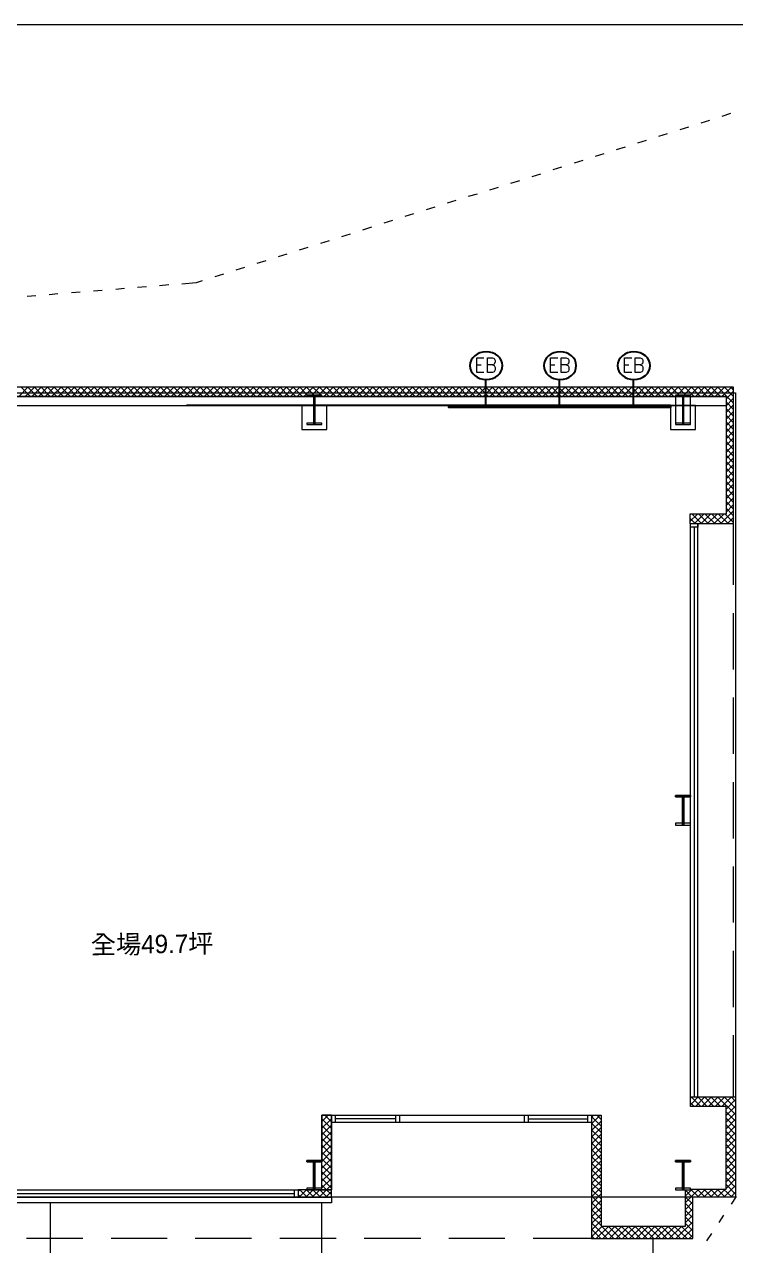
# Model space of a CAD drawing. Header units: millimetres. Extents: x 207 to 4295, y 182 to 3002.
# Drawn here: x 1839 to 2802, y 1349 to 3002 of the extents above; entities that cross this region are included whole.
import ezdxf

# ---------------------------------------------------------------- set-up
doc = ezdxf.new("R2010")
doc.units = ezdxf.units.MM
for name, color, linetype in [('PDF_0', 7, 'Continuous'), ('PDF_33.FF區', 7, 'Continuous'), ('PDF_文字', 7, 'Continuous')]:
    doc.layers.add(name, color=color, linetype=linetype)
doc.styles.add('PDF PMingLiU', font='')
doc.styles.get('PDF PMingLiU').set_extended_font_data('PMingLiU')

msp = doc.modelspace()

# ---------------------------------------------------------------- linework, layer by layer
at = {"layer": 'PDF_0', "lineweight": 20}
for points in [[(207.4, 3001.8), (4295.2, 3001.8), (4295.2, 181.6), (207.4, 181.6)], [(1200.4, 2503.2), (2801.4, 2503.2), (2801.4, 1413.9), (1200.4, 1413.9)], [(2221.5, 2498.2), (2241.5, 2498.2), (2241.5, 2500), (2221.5, 2500)], [(2720.5, 2498.2), (2740.5, 2498.2), (2740.5, 2500), (2720.5, 2500)], [(2720.5, 2460.1), (2740.5, 2460.1), (2740.5, 2500), (2720.5, 2500)], [(2214.7, 2453.3), (2248.3, 2453.3), (2248.3, 2486), (2214.7, 2486)], [(2713.7, 2453.3), (2747.3, 2453.3), (2747.3, 2486), (2713.7, 2486)], [(2241.5, 2461.9), (2221.5, 2461.9), (2221.5, 2460.1), (2241.5, 2460.1)], [(2740.5, 2461.9), (2720.5, 2461.9), (2720.5, 2460.1), (2740.5, 2460.1)], [(2750.5, 2326.1), (2750.5, 2321.1), (2740.5, 2321.1), (2740.5, 2326.1)], [(2720.5, 1956.1), (2740.5, 1956.1), (2740.5, 1957.9), (2720.5, 1957.9)], [(2720.5, 1956.1), (2722.4, 1956.1), (2720.5, 1956.1), (2720.5, 1957.9), (2740.5, 1957.9), (2740.5, 1956.1)], [(2729.6, 1917.9), (2729.6, 1957.9)], [(2731.4, 1917.9), (2731.4, 1957.9)], [(2740.5, 1920.2), (2720.5, 1920.2), (2720.5, 1917.9), (2740.5, 1917.9)], [(2740.5, 1920.2), (2720.5, 1920.2), (2720.5, 1917.9), (2740.5, 1917.9)], [(2241.5, 1525.2), (2254.7, 1525.2), (2254.7, 1423.9), (2241.5, 1423.9)], [(2254.7, 1525.2), (2259.7, 1525.2), (2259.7, 1515.2), (2254.7, 1515.2)], [(2341.9, 1525.2), (2346.9, 1525.2), (2346.9, 1515.2), (2341.9, 1515.2)], [(2515.8, 1525.2), (2520.8, 1525.2), (2520.8, 1515.2), (2515.8, 1515.2)], [(2601.6, 1525.2), (2606.6, 1525.2), (2606.6, 1515.2), (2601.6, 1515.2)], [(2221.5, 1462.1), (2241.5, 1462.1), (2241.5, 1463.9), (2221.5, 1463.9)], [(2221.5, 1462.1), (2223.4, 1462.1), (2221.5, 1462.1), (2221.5, 1463.9), (2241.5, 1463.9), (2241.5, 1462.1)], [(2230.6, 1423.9), (2230.6, 1463.9)], [(2232.4, 1423.9), (2232.4, 1463.9)], [(2720.5, 1462.1), (2740.5, 1462.1), (2740.5, 1463.9), (2720.5, 1463.9)], [(2720.5, 1462.1), (2722.4, 1462.1), (2720.5, 1462.1), (2720.5, 1463.9), (2740.5, 1463.9), (2740.5, 1462.1)], [(2729.6, 1423.9), (2729.6, 1463.9)], [(2731.4, 1423.9), (2731.4, 1463.9)], [(2204.7, 1423.9), (2209.7, 1423.9), (2209.7, 1413.9), (2204.7, 1413.9)], [(2209.7, 1413.9), (2254.7, 1413.9), (2254.7, 1423.9), (2209.7, 1423.9)], [(2241.5, 1426.2), (2221.5, 1426.2), (2221.5, 1423.9), (2241.5, 1423.9)], [(2241.5, 1426.2), (2221.5, 1426.2), (2221.5, 1423.9), (2241.5, 1423.9)], [(2740.5, 1426.2), (2720.5, 1426.2), (2720.5, 1423.9), (2740.5, 1423.9)], [(2740.5, 1426.2), (2720.5, 1426.2), (2720.5, 1423.9), (2740.5, 1423.9)]]:
    msp.add_lwpolyline(points, close=True, dxfattribs=at)
for points in [[(2794.6, 2881), (2783.2, 2877.3)], [(2737.8, 2862.8), (2726, 2859.2)], [(2766.4, 2871.9), (2754.6, 2868.3)], [(2680.6, 2844.7), (2668.8, 2841)], [(2709.2, 2853.7), (2697.4, 2850.1)], [(2652, 2835.6), (2640.2, 2831.9)], [(2594.8, 2817.4), (2583, 2813.8)], [(2623.4, 2826.5), (2611.6, 2822.9)], [(2537.6, 2799.2), (2525.8, 2795.6)], [(2566.2, 2808.3), (2554.4, 2804.7)], [(2480.4, 2781.1), (2468.5, 2777.5)], [(2509, 2790.2), (2497.2, 2786.5)], [(2423.1, 2763.4), (2411.3, 2759.7)], [(2451.7, 2772), (2439.9, 2768.8)], [(2365.9, 2745.2), (2354.1, 2741.6)], [(2394.5, 2754.3), (2382.7, 2750.7)], [(2337.3, 2736.1), (2325.5, 2732.5)], [(2280.1, 2718), (2268.3, 2714.3)], [(2308.7, 2727.1), (2296.9, 2723.4)], [(2222.9, 2699.8), (2211.1, 2696.2)], [(2251.5, 2708.9), (2239.7, 2705.3)], [(2165.7, 2681.6), (2153.9, 2678)], [(2194.3, 2690.7), (2182.5, 2687.1)], [(2108.5, 2663.5), (2096.7, 2659.9)], [(2137.1, 2672.6), (2125.3, 2668.9)], [(2004.5, 2646.7), (1992.2, 2645.8)], [(2034.5, 2649), (2022.2, 2648)], [(2079.9, 2654.4), (2071.7, 2652.1), (2052.2, 2650.3)], [(1854.7, 2634.4), (1842.9, 2633.5)], [(1884.6, 2637.2), (1872.8, 2635.8)], [(1914.6, 2639.4), (1902.8, 2638.5)], [(1944.6, 2641.7), (1932.8, 2640.8)], [(1974.5, 2644.4), (1962.7, 2643.1)], [(1345.2, 2498.2), (1345.2, 2614.9), (1167.7, 2614.9), (1167.7, 2503.2), (1238.1, 2503.2), (1238.1, 2474.1), (1272.1, 2474.1), (1272.1, 2460.1), (1210.4, 2460.1), (1210.4, 1957.9), (1210.4, 1423.9), (2204.7, 1423.9)], [(1200.4, 2503.2), (1200.4, 1957.9), (1200.4, 1413.9), (2254.7, 1413.9), (2254.7, 1406.2), (1200.4, 1406.2), (1200.4, 1413.9)], [(1345.2, 2510.9), (2798.6, 2510.9), (2798.6, 2326.1), (2798.6, 2243)], [(1372.5, 2353.4), (1358.8, 2340.2), (1345.2, 2353.4), (1345.2, 2426.5), (1345.2, 2498.2), (2788.7, 2498.2), (1476.4, 2498.2), (1476.4, 2340.2), (1345.2, 2340.2), (1345.2, 2353.4), (1476.4, 2353.4)], [(1831.5, 2498.2), (1844.2, 2510.9)], [(1847.4, 2498.2), (1834.2, 2510.9)], [(1840.1, 2498.2), (1853.3, 2510.9)], [(1856.5, 2498.2), (1843.3, 2510.9)], [(1849.2, 2498.2), (1862.4, 2510.9)], [(1865.1, 2498.2), (1852.4, 2510.9)], [(1858.3, 2498.2), (1871, 2510.9)], [(1874.2, 2498.2), (1861.5, 2510.9)], [(1867.4, 2498.2), (1880.1, 2510.9)], [(1883.3, 2498.2), (1870.1, 2510.9)], [(1876, 2498.2), (1889.2, 2510.9)], [(1892.3, 2498.2), (1879.2, 2510.9)], [(1885.1, 2498.2), (1898.3, 2510.9)], [(1901.4, 2498.2), (1888.3, 2510.9)], [(1894.2, 2498.2), (1907.3, 2510.9)], [(1910.1, 2498.2), (1897.3, 2510.9)], [(1903.2, 2498.2), (1916, 2510.9)], [(1919.1, 2498.2), (1906, 2510.9)], [(1912.3, 2498.2), (1925, 2510.9)], [(1928.2, 2498.2), (1915.1, 2510.9)], [(1921, 2498.2), (1934.1, 2510.9)], [(1937.3, 2498.2), (1924.1, 2510.9)], [(1930, 2498.2), (1943.2, 2510.9)], [(1945.9, 2498.2), (1933.2, 2510.9)], [(1939.1, 2498.2), (1951.8, 2510.9)], [(1955, 2498.2), (1942.3, 2510.9)], [(1948.2, 2498.2), (1960.9, 2510.9)], [(1964.1, 2498.2), (1950.9, 2510.9)], [(1956.8, 2498.2), (1970, 2510.9)], [(1973.2, 2498.2), (1960, 2510.9)], [(1965.9, 2498.2), (1979.1, 2510.9)], [(1982.3, 2498.2), (1969.1, 2510.9)], [(1975, 2498.2), (1988.2, 2510.9)], [(1990.9, 2498.2), (1978.2, 2510.9)], [(1984.1, 2498.2), (1996.8, 2510.9)], [(2000, 2498.2), (1986.8, 2510.9)], [(1993.1, 2498.2), (2005.9, 2510.9)], [(2009, 2498.2), (1995.9, 2510.9)], [(2001.8, 2498.2), (2014.9, 2510.9)], [(2018.1, 2498.2), (2005, 2510.9)], [(2010.9, 2498.2), (2024, 2510.9)], [(2026.7, 2498.2), (2014, 2510.9)], [(2019.9, 2498.2), (2032.7, 2510.9)], [(2035.8, 2498.2), (2023.1, 2510.9)], [(2029, 2498.2), (2041.7, 2510.9)], [(2044.9, 2498.2), (2031.7, 2510.9)], [(2037.6, 2498.2), (2050.8, 2510.9)], [(2054, 2498.2), (2040.8, 2510.9)], [(2046.7, 2498.2), (2059.9, 2510.9)], [(2063.1, 2498.2), (2049.9, 2510.9)], [(2055.8, 2498.2), (2069, 2510.9)], [(2071.7, 2498.2), (2059, 2510.9)], [(2064.9, 2498.2), (2077.6, 2510.9)], [(2080.8, 2498.2), (2067.6, 2510.9)], [(2074, 2498.2), (2086.7, 2510.9)], [(2089.9, 2498.2), (2076.7, 2510.9)], [(2082.6, 2498.2), (2095.8, 2510.9)], [(2098.9, 2498.2), (2085.8, 2510.9)], [(2091.7, 2498.2), (2104.8, 2510.9)], [(2107.6, 2498.2), (2094.9, 2510.9)], [(2100.8, 2498.2), (2113.5, 2510.9)], [(2116.7, 2498.2), (2103.9, 2510.9)], [(2109.8, 2498.2), (2122.6, 2510.9)], [(2125.7, 2498.2), (2112.6, 2510.9)], [(2118.5, 2498.2), (2131.6, 2510.9)], [(2134.8, 2498.2), (2121.6, 2510.9)], [(2127.5, 2498.2), (2140.7, 2510.9)], [(2143.9, 2498.2), (2130.7, 2510.9)], [(2136.6, 2498.2), (2149.8, 2510.9)], [(2152.5, 2498.2), (2139.8, 2510.9)], [(2145.7, 2498.2), (2158.4, 2510.9)], [(2161.6, 2498.2), (2148.4, 2510.9)], [(2154.8, 2498.2), (2167.5, 2510.9)], [(2170.7, 2498.2), (2157.5, 2510.9)], [(2163.4, 2498.2), (2176.6, 2510.9)], [(2179.8, 2498.2), (2166.6, 2510.9)], [(2172.5, 2498.2), (2185.7, 2510.9)], [(2188.4, 2498.2), (2175.7, 2510.9)], [(2181.6, 2498.2), (2194.3, 2510.9)], [(2197.5, 2498.2), (2184.8, 2510.9)], [(2190.7, 2498.2), (2203.4, 2510.9)], [(2206.6, 2498.2), (2193.4, 2510.9)], [(2199.3, 2498.2), (2212.5, 2510.9)], [(2215.6, 2498.2), (2202.5, 2510.9)], [(2208.4, 2498.2), (2221.5, 2510.9)], [(2222.4, 2500), (2211.5, 2510.9)], [(2217.5, 2498.2), (2230.6, 2510.9)], [(2231.5, 2500), (2220.6, 2510.9)], [(2223.4, 2498.2), (2221.5, 2498.2)], [(2228.3, 2500), (2239.2, 2510.9)], [(2240.6, 2500), (2229.3, 2510.9)], [(2230.6, 2500), (2230.6, 2460.1)], [(2232.4, 2500), (2232.4, 2460.1)], [(2237.4, 2500), (2248.3, 2510.9)], [(2251.5, 2498.2), (2238.3, 2510.9)], [(2242.4, 2498.2), (2241.5, 2499.1)], [(2244.2, 2498.2), (2257.4, 2510.9)], [(2260.6, 2498.2), (2247.4, 2510.9)], [(2253.3, 2498.2), (2266.5, 2510.9)], [(2269.2, 2498.2), (2256.5, 2510.9)], [(2262.4, 2498.2), (2275.1, 2510.9)], [(2278.3, 2498.2), (2265.6, 2510.9)], [(2271.5, 2498.2), (2284.2, 2510.9)], [(2287.4, 2498.2), (2274.2, 2510.9)], [(2280.1, 2498.2), (2293.3, 2510.9)], [(2296.5, 2498.2), (2283.3, 2510.9)], [(2289.2, 2498.2), (2302.4, 2510.9)], [(2305.5, 2498.2), (2292.4, 2510.9)], [(2298.3, 2498.2), (2311.4, 2510.9)], [(2314.2, 2498.2), (2301.5, 2510.9)], [(2307.4, 2498.2), (2320.1, 2510.9)], [(2323.2, 2498.2), (2310.1, 2510.9)], [(2316.4, 2498.2), (2329.1, 2510.9)], [(2332.3, 2498.2), (2319.2, 2510.9)], [(2325.1, 2498.2), (2338.2, 2510.9)], [(2341.4, 2498.2), (2328.2, 2510.9)], [(2334.1, 2498.2), (2347.3, 2510.9)], [(2350, 2498.2), (2337.3, 2510.9)], [(2343.2, 2498.2), (2355.9, 2510.9)], [(2359.1, 2498.2), (2346.4, 2510.9)], [(2352.3, 2498.2), (2365, 2510.9)], [(2368.2, 2498.2), (2355, 2510.9)], [(2360.9, 2498.2), (2374.1, 2510.9)], [(2377.3, 2498.2), (2364.1, 2510.9)], [(2370, 2498.2), (2383.2, 2510.9)], [(2386.4, 2498.2), (2373.2, 2510.9)], [(2379.1, 2498.2), (2392.3, 2510.9)], [(2395, 2498.2), (2382.3, 2510.9)], [(2388.2, 2498.2), (2400.9, 2510.9)], [(2404.1, 2498.2), (2390.9, 2510.9)], [(2397.3, 2498.2), (2410, 2510.9)], [(2413.1, 2498.2), (2400, 2510.9)], [(2405.9, 2498.2), (2419.1, 2510.9)], [(2422.2, 2498.2), (2409.1, 2510.9)], [(2415, 2498.2), (2428.1, 2510.9)], [(2430.9, 2498.2), (2418.1, 2510.9)], [(2424, 2498.2), (2436.8, 2510.9)], [(2439.9, 2498.2), (2427.2, 2510.9)], [(2433.1, 2498.2), (2445.8, 2510.9)], [(2449, 2498.2), (2435.9, 2510.9)], [(2441.8, 2498.2), (2454.9, 2510.9)], [(2458.1, 2498.2), (2444.9, 2510.9)], [(2450.8, 2498.2), (2464, 2510.9)], [(2467.2, 2498.2), (2454, 2510.9)], [(2459.9, 2498.2), (2473.1, 2510.9)], [(2475.8, 2498.2), (2463.1, 2510.9)], [(2469, 2498.2), (2481.7, 2510.9)], [(2484.9, 2498.2), (2471.7, 2510.9)], [(2478.1, 2498.2), (2490.8, 2510.9)], [(2494, 2498.2), (2480.8, 2510.9)], [(2486.7, 2498.2), (2499.9, 2510.9)], [(2503.1, 2498.2), (2489.9, 2510.9)], [(2495.8, 2498.2), (2509, 2510.9)], [(2511.7, 2498.2), (2499, 2510.9)], [(2504.9, 2498.2), (2517.6, 2510.9)], [(2520.8, 2498.2), (2508, 2510.9)], [(2514, 2498.2), (2526.7, 2510.9)], [(2529.8, 2498.2), (2516.7, 2510.9)], [(2522.6, 2498.2), (2535.7, 2510.9)], [(2538.9, 2498.2), (2525.8, 2510.9)], [(2531.7, 2498.2), (2544.8, 2510.9)], [(2548, 2498.2), (2534.8, 2510.9)], [(2540.7, 2498.2), (2553.9, 2510.9)], [(2556.6, 2498.2), (2543.9, 2510.9)], [(2549.8, 2498.2), (2562.5, 2510.9)], [(2565.7, 2498.2), (2552.5, 2510.9)], [(2558.9, 2498.2), (2571.6, 2510.9)], [(2574.8, 2498.2), (2561.6, 2510.9)], [(2567.5, 2498.2), (2580.7, 2510.9)], [(2583.9, 2498.2), (2570.7, 2510.9)], [(2576.6, 2498.2), (2589.8, 2510.9)], [(2592.5, 2498.2), (2579.8, 2510.9)], [(2585.7, 2498.2), (2598.4, 2510.9)], [(2601.6, 2498.2), (2588.9, 2510.9)], [(2594.8, 2498.2), (2607.5, 2510.9)], [(2610.7, 2498.2), (2597.5, 2510.9)], [(2603.4, 2498.2), (2616.6, 2510.9)], [(2619.7, 2498.2), (2606.6, 2510.9)], [(2612.5, 2498.2), (2625.6, 2510.9)], [(2628.8, 2498.2), (2615.7, 2510.9)], [(2621.6, 2498.2), (2634.7, 2510.9)], [(2637.5, 2498.2), (2624.7, 2510.9)], [(2630.6, 2498.2), (2643.4, 2510.9)], [(2646.5, 2498.2), (2633.4, 2510.9)], [(2639.7, 2498.2), (2652.4, 2510.9)], [(2655.6, 2498.2), (2642.4, 2510.9)], [(2648.4, 2498.2), (2661.5, 2510.9)], [(2664.7, 2498.2), (2651.5, 2510.9)], [(2657.4, 2498.2), (2670.6, 2510.9)], [(2673.3, 2498.2), (2660.6, 2510.9)], [(2666.5, 2498.2), (2679.2, 2510.9)], [(2682.4, 2498.2), (2669.7, 2510.9)], [(2675.6, 2498.2), (2688.3, 2510.9)], [(2691.5, 2498.2), (2678.3, 2510.9)], [(2684.2, 2498.2), (2697.4, 2510.9)], [(2700.6, 2498.2), (2687.4, 2510.9)], [(2693.3, 2498.2), (2706.5, 2510.9)], [(2709.6, 2498.2), (2696.5, 2510.9)], [(2702.4, 2498.2), (2715.6, 2510.9)], [(2718.3, 2498.2), (2705.6, 2510.9)], [(2711.5, 2498.2), (2724.2, 2510.9)], [(2725.5, 2500), (2714.2, 2510.9)], [(2720.5, 2498.2), (2720.5, 2498.2)], [(2722.4, 2498.2), (2720.5, 2498.2)], [(2722.4, 2500), (2733.3, 2510.9)], [(2734.2, 2500), (2723.3, 2510.9)], [(2729.6, 2500), (2729.6, 2460.1)], [(2731.4, 2460.1), (2731.4, 2500), (2742.3, 2510.9)], [(2745.5, 2498.2), (2732.4, 2510.9)], [(2740.5, 2498.2), (2788.7, 2498.2), (2788.7, 2338.8), (2739.6, 2338.8), (2739.6, 2326.1), (2798.6, 2326.1)], [(2740.1, 2500), (2751.4, 2510.9)], [(2754.1, 2498.2), (2741.4, 2510.9)], [(2747.3, 2498.2), (2760, 2510.9)], [(2763.2, 2498.2), (2750.5, 2510.9)], [(2756.4, 2498.2), (2769.1, 2510.9)], [(2772.3, 2498.2), (2759.1, 2510.9)], [(2765, 2498.2), (2778.2, 2510.9)], [(2781.4, 2498.2), (2768.2, 2510.9)], [(2774.1, 2498.2), (2787.3, 2510.9)], [(2798.6, 2489.6), (2777.3, 2510.9)], [(2783.2, 2498.2), (2796.4, 2510.9)], [(2798.6, 2498.7), (2786.4, 2510.9)], [(2788.7, 2494.6), (2798.6, 2504.6)], [(2798.6, 2507.7), (2795, 2510.9)], [(1476.4, 2486), (2788.7, 2486)], [(2788.7, 2485.5), (2798.6, 2495.5)], [(2798.6, 2481), (2788.7, 2490.9)], [(2788.7, 2476.4), (2798.6, 2486.4)], [(2798.6, 2471.9), (2788.7, 2481.9)], [(2788.7, 2467.3), (2798.6, 2477.3)], [(2798.6, 2462.8), (2788.7, 2472.8)], [(2788.7, 2458.3), (2798.6, 2468.2)], [(2798.6, 2453.7), (2788.7, 2463.7)], [(2788.7, 2449.6), (2798.6, 2459.6)], [(2798.6, 2445.1), (2788.7, 2455.1)], [(2788.7, 2440.5), (2798.6, 2450.5)], [(2798.6, 2436), (2788.7, 2446)], [(2788.7, 2431.5), (2798.6, 2441.5)], [(2798.6, 2426.9), (2788.7, 2436.9)], [(2788.7, 2422.4), (2798.6, 2432.4)], [(2798.6, 2417.8), (2788.7, 2427.8)], [(2788.7, 2413.8), (2798.6, 2423.7)], [(2798.6, 2408.8), (2788.7, 2418.7)], [(2788.7, 2404.7), (2798.6, 2414.7)], [(2798.6, 2400.1), (2788.7, 2410.1)], [(2788.7, 2395.6), (2798.6, 2405.6)], [(2798.6, 2391.1), (2788.7, 2401)], [(2788.7, 2386.5), (2798.6, 2396.5)], [(2798.6, 2382), (2788.7, 2392)], [(2788.7, 2377.4), (2798.6, 2387.4)], [(2798.6, 2372.9), (2788.7, 2382.9)], [(2788.7, 2368.8), (2798.6, 2378.8)], [(2798.6, 2364.3), (2788.7, 2374.3)], [(2788.7, 2359.7), (2798.6, 2369.7)], [(2798.6, 2355.2), (2788.7, 2365.2)], [(2788.7, 2350.6), (2798.6, 2360.6)], [(2798.6, 2346.1), (2788.7, 2356.1)], [(2788.7, 2341.6), (2798.6, 2351.5)], [(2739.6, 2337.5), (2741, 2338.8)], [(2739.6, 2328.8), (2750.1, 2338.8)], [(2746.9, 2326.1), (2739.6, 2333.4)], [(2755.5, 2326.1), (2742.8, 2338.8)], [(2746, 2326.1), (2758.7, 2338.8)], [(2764.6, 2326.1), (2751.9, 2338.8)], [(2755.1, 2326.1), (2767.8, 2338.8)], [(2773.7, 2326.1), (2760.5, 2338.8)], [(2763.7, 2326.1), (2776.8, 2338.8)], [(2782.8, 2326.1), (2769.6, 2338.8)], [(2772.8, 2326.1), (2785.9, 2338.8)], [(2791.8, 2326.1), (2778.7, 2338.8)], [(2781.8, 2326.1), (2798.6, 2342.9)], [(2798.6, 2327.9), (2787.7, 2338.8)], [(2798.6, 2337), (2788.7, 2347)], [(2790.9, 2326.1), (2798.6, 2333.8)], [(2751.9, 1413.9), (2740.5, 1424.8), (2788.7, 1424.8), (2788.7, 1537), (2740.5, 1537), (2740.5, 2326.1)], [(2745.5, 2321.1), (2745.5, 1550.1)], [(2763.2, 1537), (2750.5, 1550.1), (2750.5, 2326.1)], [(2798.6, 2204.9), (2798.6, 2128.6)], [(2798.6, 2090.5), (2798.6, 2014.2)], [(2798.6, 1976), (2798.6, 1899.8)], [(2798.6, 1861.6), (2798.6, 1785.8)], [(2798.6, 1747.7), (2798.6, 1671.4)], [(2798.6, 1633.2), (2798.6, 1550.1)], [(2740.5, 1550.1), (2750.5, 1550.1), (2801.4, 1550.1), (2801.4, 1413.9), (2733.7, 1413.9)], [(2740.5, 1548.3), (2742.3, 1550.1)], [(2740.5, 1539.2), (2751, 1550.1)], [(2745.5, 1537), (2740.5, 1542)], [(2754.6, 1537), (2741.4, 1550.1)], [(2747.3, 1537), (2760, 1550.1)], [(2756, 1537), (2769.1, 1550.1)], [(2772.3, 1537), (2759.6, 1550.1)], [(2765, 1537), (2778.2, 1550.1)], [(2781.4, 1537), (2768.2, 1550.1)], [(2774.1, 1537), (2787.3, 1550.1)], [(2801.4, 1526.1), (2777.3, 1550.1)], [(2783.2, 1537), (2795.9, 1550.1)], [(2801.4, 1534.7), (2786.4, 1550.1)], [(2788.7, 1533.3), (2801.4, 1546.5)], [(2801.4, 1543.8), (2795.5, 1550.1)], [(2241.5, 1423.9), (2254.7, 1423.9), (2254.7, 1525.2), (2241.5, 1525.2), (2241.5, 1463.9)], [(2241.5, 1516.5), (2250.1, 1525.2)], [(2254.7, 1516.1), (2245.6, 1525.2)], [(2606.6, 1515.2), (2254.7, 1515.2), (2254.7, 1525.2), (2606.6, 1525.2), (2606.6, 1358.1), (2743.7, 1358.1), (2743.7, 1413.9)], [(2259.7, 1525.2), (2259.7, 1515.2)], [(2606.6, 1522), (2609.3, 1525.2)], [(2606.6, 1513.4), (2618.4, 1525.2)], [(2606.6, 1525.2), (2619.7, 1525.2), (2619.7, 1374.9), (2733.7, 1374.9), (2733.7, 1423.9)], [(2619.7, 1510.2), (2606.6, 1523.4)], [(2619.7, 1519.3), (2613.8, 1525.2)], [(2788.7, 1524.7), (2801.4, 1537.4)], [(2801.4, 1517), (2788.7, 1529.7)], [(2788.7, 1515.6), (2801.4, 1528.3)], [(2801.4, 1507.9), (2788.7, 1521.1)], [(2241.5, 1507.5), (2254.7, 1520.2)], [(2254.7, 1507), (2241.5, 1520.2)], [(2241.5, 1498.4), (2254.7, 1511.5)], [(2254.7, 1497.9), (2241.5, 1511.1)], [(2341.9, 1520.2), (2259.7, 1520.2)], [(2520.8, 1520.2), (2601.6, 1520.2)], [(2606.6, 1504.3), (2619.7, 1517)], [(2619.7, 1501.6), (2606.6, 1514.3)], [(2606.6, 1495.2), (2619.7, 1508.4)], [(2619.7, 1492.5), (2606.6, 1505.2)], [(2788.7, 1506.6), (2801.4, 1519.7)], [(2801.4, 1498.8), (2788.7, 1512)], [(2788.7, 1497.5), (2801.4, 1510.6)], [(2241.5, 1489.3), (2254.7, 1502.5)], [(2254.7, 1489.3), (2241.5, 1502)], [(2241.5, 1480.2), (2254.7, 1493.4)], [(2254.7, 1480.2), (2241.5, 1493.4)], [(2606.6, 1486.1), (2619.7, 1499.3)], [(2619.7, 1483.4), (2606.6, 1496.6)], [(2606.6, 1477), (2619.7, 1490.2)], [(2801.4, 1489.8), (2788.7, 1502.9)], [(2788.7, 1488.4), (2801.4, 1501.6)], [(2801.4, 1481.1), (2788.7, 1493.8)], [(2788.7, 1479.8), (2801.4, 1492.5)], [(2241.5, 1471.6), (2254.7, 1484.3)], [(2254.7, 1471.1), (2241.5, 1484.3)], [(2241.5, 1462.5), (2254.7, 1475.7)], [(2254.7, 1462.1), (2241.5, 1475.2)], [(2619.7, 1474.3), (2606.6, 1487.5)], [(2606.6, 1468.4), (2619.7, 1481.1)], [(2619.7, 1465.2), (2606.6, 1478.4)], [(2606.6, 1459.3), (2619.7, 1472)], [(2801.4, 1472), (2788.7, 1485.2)], [(2788.7, 1470.7), (2801.4, 1483.9)], [(2801.4, 1463), (2788.7, 1476.1)], [(2788.7, 1461.6), (2801.4, 1474.8)], [(2241.5, 1453.4), (2254.7, 1466.6)], [(2254.7, 1453.4), (2241.5, 1466.1)], [(2241.5, 1444.3), (2254.7, 1457.5)], [(2254.7, 1444.3), (2241.5, 1457.1)], [(2619.7, 1456.6), (2606.6, 1469.3)], [(2606.6, 1450.3), (2619.7, 1463.4)], [(2619.7, 1447.5), (2606.6, 1460.2)], [(2801.4, 1453.9), (2788.7, 1467.1)], [(2788.7, 1452.5), (2801.4, 1465.7)], [(2801.4, 1445.3), (2788.7, 1458)], [(2788.7, 1443.9), (2801.4, 1456.6)], [(2241.5, 1435.7), (2254.7, 1448.4)], [(2254.7, 1435.3), (2241.5, 1448.4)], [(2241.5, 1426.6), (2254.7, 1439.4)], [(2254.7, 1426.2), (2241.5, 1439.4)], [(2606.6, 1441.2), (2619.7, 1454.3)], [(2619.7, 1438.4), (2606.6, 1451.6)], [(2606.6, 1432.5), (2619.7, 1445.3)], [(2619.7, 1429.4), (2606.6, 1442.5)], [(2801.4, 1436.2), (2788.7, 1448.9)], [(2788.7, 1434.8), (2801.4, 1447.5)], [(2801.4, 1427.1), (2788.7, 1440.3)], [(2788.7, 1425.7), (2801.4, 1438.9)], [(2209.7, 1421.6), (2212, 1423.9), (2222, 1413.9)], [(2211.1, 1413.9), (2221.1, 1423.9), (2231.1, 1413.9)], [(2220.2, 1413.9), (2230.2, 1423.9)], [(2228.8, 1413.9), (2239.2, 1423.9)], [(2239.7, 1413.9), (2229.7, 1423.9)], [(2237.9, 1413.9), (2247.9, 1423.9), (2254.7, 1417.6)], [(2248.8, 1413.9), (2238.8, 1423.9)], [(2254.7, 1430.7), (2247.9, 1423.9), (2241.5, 1430.3)], [(2606.6, 1423.5), (2619.7, 1436.2)], [(2619.7, 1420.7), (2606.6, 1433.5)], [(2606.6, 1414.4), (2619.7, 1427.5)], [(2619.7, 1411.7), (2606.6, 1424.4)], [(2733.7, 1415.7), (2742.8, 1424.8)], [(2733.7, 1406.7), (2741, 1413.9), (2751.9, 1424.8)], [(2743.7, 1413.5), (2742.8, 1413.9), (2733.7, 1423.5)], [(2760.5, 1413.9), (2749.6, 1424.8)], [(2750.1, 1413.9), (2761, 1424.8)], [(2758.7, 1413.9), (2770, 1424.8)], [(2769.6, 1413.9), (2758.7, 1424.8)], [(2767.8, 1413.9), (2778.7, 1424.8)], [(2778.7, 1413.9), (2767.8, 1424.8)], [(2776.8, 1413.9), (2787.7, 1424.8)], [(2787.7, 1413.9), (2776.8, 1424.8)], [(2796.8, 1413.9), (2785.5, 1424.8)], [(2785.9, 1413.9), (2801.4, 1429.8)], [(2801.4, 1418), (2788.7, 1431.2)], [(1210.4, 1418.9), (2204.7, 1418.9)], [(2241.5, 1241.8), (1874.6, 1241.8), (1874.6, 1406.2)], [(2212.9, 1413.9), (2209.7, 1417.6)], [(2689.7, 1358.1), (2689.7, 1241.8), (2241.5, 1241.8), (2241.5, 1406.2)], [(2247, 1413.9), (2254.7, 1421.6)], [(2606.6, 1405.3), (2619.7, 1418.5)], [(2619.7, 1402.6), (2606.6, 1415.7)], [(2606.6, 1396.2), (2619.7, 1409.4)], [(2619.7, 1393.5), (2606.6, 1406.7)], [(2743.7, 1404.4), (2733.7, 1413.9), (2733.7, 1414.4)], [(2733.7, 1397.6), (2743.7, 1407.6)], [(2743.7, 1395.3), (2733.7, 1405.3)], [(2795, 1413.9), (2801.4, 1420.7)], [(2802.3, 1414.8), (2795.5, 1404.8)], [(2606.6, 1387.6), (2619.7, 1400.3)], [(2619.7, 1384.4), (2606.6, 1397.6)], [(2606.6, 1378.5), (2619.7, 1391.2)], [(2733.7, 1388.5), (2743.7, 1398.5)], [(2743.7, 1386.2), (2733.7, 1396.2)], [(2733.7, 1379.9), (2743.7, 1389.9)], [(2785.5, 1389.9), (2779.1, 1379.9)], [(2619.7, 1375.8), (2606.6, 1388.5)], [(2606.6, 1369.4), (2619.7, 1382.6)], [(2627.9, 1358.1), (2606.6, 1379.4)], [(2606.6, 1360.3), (2621.1, 1374.9)], [(2612.9, 1358.1), (2630.2, 1374.9)], [(2637, 1358.1), (2620.2, 1374.9)], [(2622, 1358.1), (2638.8, 1374.9)], [(2646.1, 1358.1), (2629.3, 1374.9)], [(2631.1, 1358.1), (2647.9, 1374.9)], [(2655.2, 1358.1), (2637.9, 1374.9)], [(2640.2, 1358.1), (2657, 1374.9)], [(2664.2, 1358.1), (2647, 1374.9)], [(2648.8, 1358.1), (2666.1, 1374.9)], [(2672.9, 1358.1), (2656.1, 1374.9)], [(2657.9, 1358.1), (2675.1, 1374.9)], [(2682, 1358.1), (2665.2, 1374.9)], [(2667, 1358.1), (2683.8, 1374.9)], [(2691, 1358.1), (2673.8, 1374.9)], [(2676, 1358.1), (2692.8, 1374.9)], [(2700.1, 1358.1), (2682.9, 1374.9)], [(2685.1, 1358.1), (2701.9, 1374.9)], [(2708.7, 1358.1), (2691.9, 1374.9)], [(2693.8, 1358.1), (2711, 1374.9)], [(2717.8, 1358.1), (2701, 1374.9)], [(2702.8, 1358.1), (2720.1, 1374.9)], [(2726.9, 1358.1), (2710.1, 1374.9)], [(2711.9, 1358.1), (2728.7, 1374.9)], [(2736, 1358.1), (2718.7, 1374.9)], [(2721, 1358.1), (2743.7, 1380.8)], [(2743.7, 1359.4), (2727.8, 1374.9)], [(2743.7, 1377.1), (2733.7, 1387.1)], [(2743.7, 1368.5), (2733.7, 1378.5)], [(1918.2, 1358.1), (1841.9, 1358.1)], [(2032.2, 1358.1), (1956.4, 1358.1)], [(2146.6, 1358.1), (2070.3, 1358.1)], [(2261, 1358.1), (2184.8, 1358.1)], [(2375.5, 1358.1), (2299.2, 1358.1)], [(2489.4, 1358.1), (2413.6, 1358.1)], [(2606.6, 1358.1), (2527.6, 1358.1)], [(2619.3, 1358.1), (2606.6, 1370.8)], [(2610.2, 1358.1), (2606.6, 1361.7)], [(2729.6, 1358.1), (2743.7, 1371.7)], [(2738.7, 1358.1), (2743.7, 1362.6)], [(2769.1, 1364.9), (2762.3, 1354.9)]]:
    msp.add_lwpolyline(points, dxfattribs=at)
at = {"layer": 'PDF_0', "lineweight": 25}
for points in [[(2463.5, 2486), (2463.5, 2520.9)], [(2563.4, 2486), (2563.4, 2520.9)], [(2663.3, 2486), (2663.3, 2520.9)], [(2703.7, 2486), (2713.7, 2486), (2713.7, 2483.2), (2613.4, 2483.2), (2613.4, 2486), (2713.7, 2486), (2058.5, 2486)], [(2503.5, 2486), (2513.5, 2486), (2513.5, 2483.2), (2413.6, 2483.2), (2413.6, 2486), (2513.5, 2486)], [(2603.4, 2486), (2613.4, 2486), (2613.4, 2483.2), (2513.5, 2483.2), (2513.5, 2486), (2613.4, 2486)]]:
    msp.add_lwpolyline(points, dxfattribs=at)
for points in [[(2464.2, 2558.6), (2452.1, 2558.6), (2442.2, 2550.2), (2442.2, 2539.8)], [(2486.3, 2539.8), (2486.3, 2550.2), (2476.4, 2558.6), (2464.2, 2558.6)], [(2564.1, 2558.6), (2552, 2558.6), (2542.1, 2550.2), (2542.1, 2539.8)], [(2586.1, 2539.8), (2586.1, 2550.2), (2576.3, 2558.6), (2564.1, 2558.6)], [(2664, 2558.6), (2651.9, 2558.6), (2642, 2550.2), (2642, 2539.8)], [(2686, 2539.8), (2686, 2550.2), (2676.2, 2558.6), (2664, 2558.6)], [(2442.2, 2539.8), (2442.2, 2529.3), (2452.1, 2520.9), (2464.2, 2520.9)], [(2464.2, 2520.9), (2476.4, 2520.9), (2486.3, 2529.3), (2486.3, 2539.8)], [(2542.1, 2539.8), (2542.1, 2529.3), (2552, 2520.9), (2564.1, 2520.9)], [(2564.1, 2520.9), (2576.3, 2520.9), (2586.1, 2529.3), (2586.1, 2539.8)], [(2642, 2539.8), (2642, 2529.3), (2651.9, 2520.9), (2664, 2520.9)], [(2664, 2520.9), (2676.2, 2520.9), (2686, 2529.3), (2686, 2539.8)]]:
    msp.add_open_spline(points, degree=3, dxfattribs=at)
at = {"layer": 'PDF_33.FF區', "lineweight": 0}
for points in [[(2460.8, 2530.4), (2451.3, 2530.4), (2451.3, 2550.4), (2460.8, 2550.4)], [(2472.6, 2540.9), (2474.9, 2540), (2475.4, 2539.1), (2476.3, 2537.3), (2476.3, 2534.1), (2475.4, 2532.3), (2474.9, 2531.4), (2472.6, 2530.4), (2465.8, 2530.4), (2465.8, 2550.4), (2472.6, 2550.4), (2474.9, 2549.5), (2475.4, 2548.6), (2476.3, 2546.8), (2476.3, 2545), (2475.4, 2542.7), (2474.9, 2541.8), (2472.6, 2540.9), (2465.8, 2540.9)], [(2561.2, 2530.4), (2551.2, 2530.4), (2551.2, 2550.4), (2561.2, 2550.4)], [(2572.5, 2540.9), (2574.8, 2540), (2575.7, 2539.1), (2576.2, 2537.3), (2576.2, 2534.1), (2575.7, 2532.3), (2574.8, 2531.4), (2572.5, 2530.4), (2565.7, 2530.4), (2565.7, 2550.4), (2572.5, 2550.4), (2574.8, 2549.5), (2575.7, 2548.6), (2576.2, 2546.8), (2576.2, 2545), (2575.7, 2542.7), (2574.8, 2541.8), (2572.5, 2540.9), (2565.7, 2540.9)], [(2661.1, 2530.4), (2651.1, 2530.4), (2651.1, 2550.4), (2661.1, 2550.4)], [(2672.4, 2540.9), (2674.7, 2540), (2675.6, 2539.1), (2676, 2537.3), (2676, 2534.1), (2675.6, 2532.3), (2674.7, 2531.4), (2672.4, 2530.4), (2665.6, 2530.4), (2665.6, 2550.4), (2672.4, 2550.4), (2674.7, 2549.5), (2675.6, 2548.6), (2676, 2546.8), (2676, 2545), (2675.6, 2542.7), (2674.7, 2541.8), (2672.4, 2540.9), (2665.6, 2540.9)], [(2451.3, 2540.9), (2457.2, 2540.9)], [(2551.2, 2540.9), (2557.1, 2540.9)], [(2651.1, 2540.9), (2657.4, 2540.9)]]:
    msp.add_lwpolyline(points, dxfattribs=at)

# ---------------------------------------------------------------- texts
at = {"layer": 'PDF_文字', "insert": (1929.2, 1740.5), "char_height": 25, "attachment_point": 7, "rotation": 0.6045, "style": 'PDF PMingLiU'}
msp.add_mtext('全場49.7坪', dxfattribs=at)

doc.saveas('drawing.dxf')
